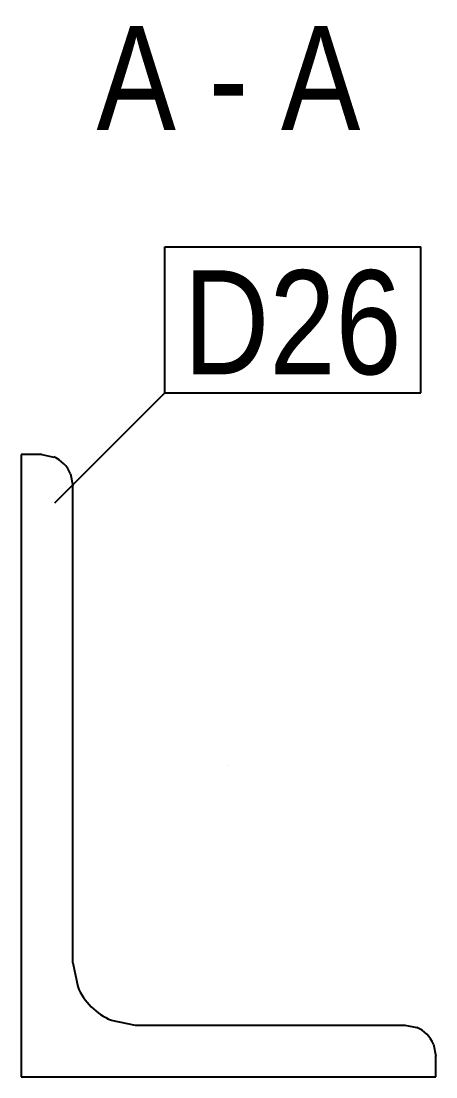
# Model space of a CAD drawing. Header units: millimetres. Extents: x 4 to 10429, y 4 to 145.
# Drawn here: x 10388.5 to 10428.5, y 9 to 110.8 of the extents above; entities that cross this region are included whole.
import ezdxf

# ---------------------------------------------------------------- set-up
doc = ezdxf.new("R2010")
doc.units = ezdxf.units.MM
doc.linetypes.add('DXK_LINE_DOT3', pattern=[5.9187, 2.979, -0.9799, 0.9799, -0.9799])
doc.layers.add('STÅL', color=7, linetype='Continuous')
doc.layers.add('TEKST', color=7, linetype='Continuous')
doc.styles.add('Arial Narrow', font='ARIALN.TTF', dxfattribs={"height": 0.2})

msp = doc.modelspace()

# ---------------------------------------------------------------- linework, layer by layer
at = {"layer": 'STÅL', "color": 2, "linetype": 'Continuous'}
for p, q in [((10390.5, 69), (10388.5, 69)), ((10388.5, 69), (10388.5, 9)), ((10390.5, 69), (10391.65, 68.77)), ((10393.27, 67.15), (10393.5, 66)), ((10393.5, 20), (10393.5, 66)), ((10393.5, 20), (10393.96, 17.7)), ((10397.2, 14.46), (10399.5, 14)), ((10399.5, 14), (10425.5, 14)), ((10425.5, 14), (10426.65, 13.77)), ((10428.27, 12.15), (10428.5, 11)), ((10428.5, 9), (10428.5, 11)), ((10388.5, 9), (10428.5, 9))]:
    msp.add_line(p, q, dxfattribs=at)
at = {"layer": 'STÅL', "color": 7, "linetype": 'DXK_LINE_DOT3'}
msp.add_line((10408.5, 39), (10408.5, 39), dxfattribs=at)
at = {"layer": 'STÅL', "color": 2, "linetype": 'Continuous'}
for centre, radius, start, end in [((10390.5, 66), 3, 22.5, 67.5), ((10399.5, 20), 6, 202.5, 247.5), ((10425.5, 11), 3, 22.5, 67.5)]:
    msp.add_arc(centre, radius, start, end, dxfattribs=at)
at = {"layer": 'TEKST', "color": 7, "linetype": 'Continuous'}
for p, q in [((10402.35, 89.05), (10427.05, 89.05)), ((10402.35, 74.95), (10402.35, 89.05)), ((10427.05, 74.95), (10427.05, 89.05)), ((10391.75, 64.34), (10402.35, 74.95)), ((10402.35, 74.95), (10427.05, 74.95))]:
    msp.add_line(p, q, dxfattribs=at)

# ---------------------------------------------------------------- wipeouts: each hides what was drawn before it
at = {"color": 0, "linetype": 'Continuous'}
for points in [[(10403.44, 100.3), (10403.44, 110.8), (10395.77, 110.8), (10395.77, 100.3)], [(10410.41, 100.3), (10410.41, 110.8), (10406.59, 110.8), (10406.59, 100.3)], [(10421.23, 100.3), (10421.23, 110.8), (10413.56, 110.8), (10413.56, 100.3)]]:
    msp.add_wipeout(points, dxfattribs=at).dxf.layer = 'TEKST'
at = {"color": 0}
msp.add_wipeout([(10425.25, 76.75), (10425.25, 87.25), (10404.15, 87.25), (10404.15, 76.75)], dxfattribs=at).dxf.layer = 'TEKST'

# ---------------------------------------------------------------- next in the draw order: texts
at = {"layer": 'TEKST', "color": 3, "linetype": 'Continuous', "style": 'Arial Narrow'}
for s, p in [('A', (10395.77, 100.3)), ('A', (10413.56, 100.3)), ('-', (10406.59, 100.3))]:
    msp.add_text(s, height=10.02, dxfattribs=at).set_placement(p)

# ---------------------------------------------------------------- next in the draw order: wipeouts: each hides what was drawn before it
at = {"color": 0}
msp.add_wipeout([(10425.25, 76.75), (10425.25, 87.25), (10404.15, 87.25), (10404.15, 76.75)], dxfattribs=at).dxf.layer = 'TEKST'

# ---------------------------------------------------------------- next in the draw order: texts
at = {"layer": 'TEKST', "color": 3, "style": 'Arial Narrow'}
msp.add_text('D26', height=10.021, dxfattribs=at).set_placement((10404.15, 76.75))

doc.saveas('drawing.dxf')
